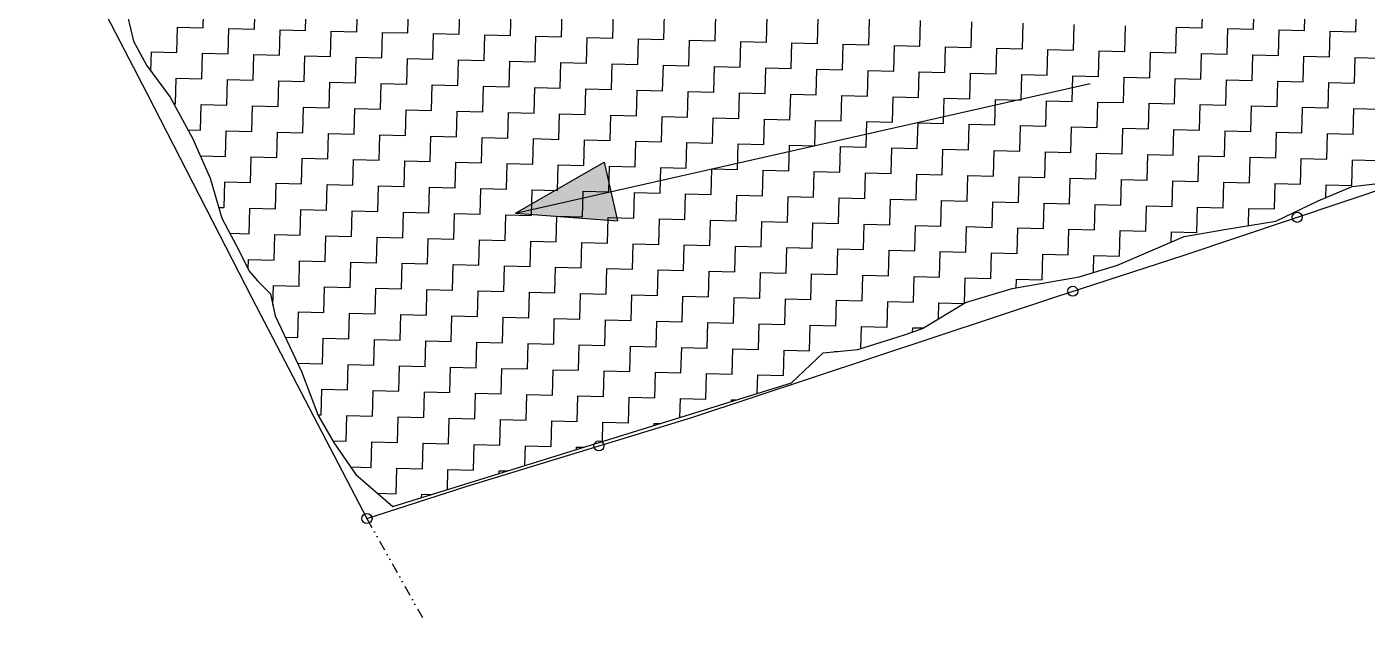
# Model space of a CAD drawing. Header units: metres. Extents: x 295068 to 298038, y 2018465 to 2021372.
# Drawn here: x 295411 to 296069, y 2018465 to 2018755 of the extents above; entities that cross this region are included whole.
import ezdxf

# ---------------------------------------------------------------- set-up
doc = ezdxf.new("R2010")
doc.units = ezdxf.units.M
doc.header["$MEASUREMENT"] = 0
doc.linetypes.add('DIVIDE', pattern=[1.25, 0.5, -0.25, 0, -0.25, 0, -0.25])
for name, color, linetype in [('POLY_HATCH', 12, 'Continuous'), ('V_BOUND_LINE', 7, 'Continuous'), ('V_DIVIDE_LINE', 7, 'DIVIDE')]:
    doc.layers.add(name, color=color, linetype=linetype)

msp = doc.modelspace()

# ---------------------------------------------------------------- hatches: boundary and pattern name
h = msp.add_hatch(color=256)
h.paths.add_polyline_path([(295697.32, 2018674.14), (295694.08, 2018688.47), (295650.48, 2018663.58)])
h.paths.add_polyline_path([(295650.48, 2018663.58), (295700.55, 2018659.81), (295697.32, 2018674.14)])

# ---------------------------------------------------------------- linework, layer by layer
for points in [[(295650.48, 2018663.58), (295932.64, 2018727.22)], [(295650.48, 2018663.58), (295694.08, 2018688.47)], [(295694.08, 2018688.47), (295700.55, 2018659.81)], [(295650.48, 2018663.58), (295700.55, 2018659.81)]]:
    msp.add_lwpolyline(points)
for centre in [(296034.19, 2018661.47), (295924.04, 2018625.15), (295691.45, 2018549.22), (295577.57, 2018513.58)]:
    msp.add_circle(centre, 2.48)
at = {"layer": 'POLY_HATCH', "linetype": 'Continuous'}
for p, q in [((295497.18, 2018754.57), (295497.5, 2018767.14)), ((295522.31, 2018753.92), (295522.64, 2018766.49)), ((295547.45, 2018753.27), (295547.77, 2018765.84)), ((295572.58, 2018752.62), (295572.91, 2018765.19)), ((295597.71, 2018751.98), (295598.04, 2018764.54)), ((295622.85, 2018751.33), (295623.17, 2018763.89)), ((295987.61, 2018754.5), (295987.93, 2018767.06)), ((296012.74, 2018753.85), (296013.06, 2018766.41)), ((296037.87, 2018753.2), (296038.2, 2018765.77)), ((296063.01, 2018752.55), (296063.33, 2018765.12)), ((295647.98, 2018750.68), (295648.31, 2018763.25)), ((295673.11, 2018750.03), (295673.44, 2018762.6)), ((295698.25, 2018749.38), (295698.57, 2018761.95)), ((295723.38, 2018748.73), (295723.71, 2018761.3)), ((295748.51, 2018748.09), (295748.84, 2018760.65)), ((295773.65, 2018747.44), (295773.97, 2018760)), ((295798.78, 2018746.79), (295799.11, 2018759.36)), ((295823.92, 2018746.14), (295824.24, 2018758.71)), ((295849.05, 2018745.49), (295849.37, 2018758.06)), ((295874.18, 2018744.85), (295874.51, 2018757.41)), ((295484.29, 2018742.33), (295484.61, 2018754.89)), ((295484.61, 2018754.89), (295497.18, 2018754.57)), ((295509.42, 2018741.68), (295509.75, 2018754.24)), ((295509.75, 2018754.24), (295522.31, 2018753.92)), ((295534.56, 2018741.03), (295534.88, 2018753.6)), ((295534.88, 2018753.6), (295547.45, 2018753.27)), ((295559.69, 2018740.38), (295560.01, 2018752.95)), ((295560.01, 2018752.95), (295572.58, 2018752.62)), ((295584.82, 2018739.73), (295585.15, 2018752.3)), ((295585.15, 2018752.3), (295597.71, 2018751.98)), ((295609.96, 2018739.08), (295610.28, 2018751.65)), ((295610.28, 2018751.65), (295622.85, 2018751.33)), ((295635.09, 2018738.44), (295635.41, 2018751)), ((295635.41, 2018751), (295647.98, 2018750.68)), ((295660.22, 2018737.79), (295660.55, 2018750.36)), ((295660.55, 2018750.36), (295673.11, 2018750.03)), ((295899.32, 2018744.2), (295899.64, 2018756.76)), ((295924.45, 2018743.55), (295924.77, 2018756.12)), ((295949.58, 2018742.9), (295949.91, 2018755.47)), ((295974.72, 2018742.25), (295975.04, 2018754.82)), ((295975.04, 2018754.82), (295987.61, 2018754.5)), ((295999.85, 2018741.6), (296000.17, 2018754.17)), ((296000.17, 2018754.17), (296012.74, 2018753.85)), ((296024.98, 2018740.96), (296025.31, 2018753.52)), ((296025.31, 2018753.52), (296037.87, 2018753.2)), ((296050.12, 2018740.31), (296050.44, 2018752.87)), ((296050.44, 2018752.87), (296063.01, 2018752.55)), ((295685.36, 2018737.14), (295685.68, 2018749.71)), ((295685.68, 2018749.71), (295698.25, 2018749.38)), ((295710.49, 2018736.49), (295710.81, 2018749.06)), ((295710.81, 2018749.06), (295723.38, 2018748.73)), ((295735.62, 2018735.84), (295735.95, 2018748.41)), ((295735.95, 2018748.41), (295748.51, 2018748.09)), ((295760.76, 2018735.2), (295761.08, 2018747.76)), ((295761.08, 2018747.76), (295773.65, 2018747.44)), ((295785.89, 2018734.55), (295786.22, 2018747.11)), ((295786.22, 2018747.11), (295798.78, 2018746.79)), ((295811.02, 2018733.9), (295811.35, 2018746.47)), ((295811.35, 2018746.47), (295823.92, 2018746.14)), ((295836.16, 2018733.25), (295836.48, 2018745.82)), ((295836.48, 2018745.82), (295849.05, 2018745.49)), ((295861.29, 2018732.6), (295861.62, 2018745.17)), ((295861.62, 2018745.17), (295874.18, 2018744.85)), ((295886.42, 2018731.95), (295886.75, 2018744.52)), ((295886.75, 2018744.52), (295899.32, 2018744.2)), ((295911.56, 2018731.31), (295911.88, 2018743.87)), ((295911.88, 2018743.87), (295924.45, 2018743.55)), ((295471.48, 2018733.22), (295471.72, 2018742.65)), ((295471.72, 2018742.65), (295484.29, 2018742.33)), ((295496.53, 2018729.43), (295496.86, 2018742)), ((295496.86, 2018742), (295509.42, 2018741.68)), ((295521.67, 2018728.79), (295521.99, 2018741.35)), ((295521.99, 2018741.35), (295534.56, 2018741.03)), ((295546.8, 2018728.14), (295547.12, 2018740.71)), ((295547.12, 2018740.71), (295559.69, 2018740.38)), ((295571.93, 2018727.49), (295572.26, 2018740.06)), ((295572.26, 2018740.06), (295584.82, 2018739.73)), ((295597.07, 2018726.84), (295597.39, 2018739.41)), ((295597.39, 2018739.41), (295609.96, 2018739.08)), ((295622.2, 2018726.19), (295622.52, 2018738.76)), ((295622.52, 2018738.76), (295635.09, 2018738.44)), ((295647.33, 2018725.55), (295647.66, 2018738.11)), ((295647.66, 2018738.11), (295660.22, 2018737.79)), ((295672.47, 2018724.9), (295672.79, 2018737.46)), ((295672.79, 2018737.46), (295685.36, 2018737.14)), ((295936.69, 2018730.66), (295937.02, 2018743.22)), ((295937.02, 2018743.22), (295949.58, 2018742.9)), ((295961.82, 2018730.01), (295962.15, 2018742.58)), ((295962.15, 2018742.58), (295974.72, 2018742.25)), ((295986.96, 2018729.36), (295987.28, 2018741.93)), ((295987.28, 2018741.93), (295999.85, 2018741.6)), ((296012.09, 2018728.71), (296012.42, 2018741.28)), ((296012.42, 2018741.28), (296024.98, 2018740.96)), ((296037.23, 2018728.07), (296037.55, 2018740.63)), ((296037.55, 2018740.63), (296050.12, 2018740.31)), ((296062.36, 2018727.42), (296062.68, 2018739.98)), ((296062.68, 2018739.98), (296075.25, 2018739.66)), ((295697.6, 2018724.25), (295697.92, 2018736.82)), ((295697.92, 2018736.82), (295710.49, 2018736.49)), ((295722.73, 2018723.6), (295723.06, 2018736.17)), ((295723.06, 2018736.17), (295735.62, 2018735.84)), ((295747.87, 2018722.95), (295748.19, 2018735.52)), ((295748.19, 2018735.52), (295760.76, 2018735.2)), ((295773, 2018722.3), (295773.32, 2018734.87)), ((295773.32, 2018734.87), (295785.89, 2018734.55)), ((295798.13, 2018721.66), (295798.46, 2018734.22)), ((295798.46, 2018734.22), (295811.02, 2018733.9)), ((295823.27, 2018721.01), (295823.59, 2018733.58)), ((295823.59, 2018733.58), (295836.16, 2018733.25)), ((295848.4, 2018720.36), (295848.72, 2018732.93)), ((295848.72, 2018732.93), (295861.29, 2018732.6)), ((295873.53, 2018719.71), (295873.86, 2018732.28)), ((295873.86, 2018732.28), (295886.42, 2018731.95)), ((295898.67, 2018719.06), (295898.99, 2018731.63)), ((295898.99, 2018731.63), (295911.56, 2018731.31)), ((295923.8, 2018718.42), (295924.12, 2018730.98)), ((295924.12, 2018730.98), (295936.69, 2018730.66)), ((295483.64, 2018717.19), (295483.97, 2018729.76)), ((295483.97, 2018729.76), (295496.53, 2018729.43)), ((295508.78, 2018716.54), (295509.1, 2018729.11)), ((295509.1, 2018729.11), (295521.67, 2018728.79)), ((295533.91, 2018715.9), (295534.23, 2018728.46)), ((295534.23, 2018728.46), (295546.8, 2018728.14)), ((295559.04, 2018715.25), (295559.37, 2018727.81)), ((295559.37, 2018727.81), (295571.93, 2018727.49)), ((295584.18, 2018714.6), (295584.5, 2018727.17)), ((295584.5, 2018727.17), (295597.07, 2018726.84)), ((295609.31, 2018713.95), (295609.63, 2018726.52)), ((295609.63, 2018726.52), (295622.2, 2018726.19)), ((295634.44, 2018713.3), (295634.77, 2018725.87)), ((295634.77, 2018725.87), (295647.33, 2018725.55)), ((295659.58, 2018712.65), (295659.9, 2018725.22)), ((295659.9, 2018725.22), (295672.47, 2018724.9)), ((295684.71, 2018712.01), (295685.03, 2018724.57)), ((295685.03, 2018724.57), (295697.6, 2018724.25)), ((295709.84, 2018711.36), (295710.17, 2018723.93)), ((295710.17, 2018723.93), (295722.73, 2018723.6)), ((295948.93, 2018717.77), (295949.26, 2018730.33)), ((295949.26, 2018730.33), (295961.82, 2018730.01)), ((295974.07, 2018717.12), (295974.39, 2018729.69)), ((295974.39, 2018729.69), (295986.96, 2018729.36)), ((295999.2, 2018716.47), (295999.53, 2018729.04)), ((295999.53, 2018729.04), (296012.09, 2018728.71)), ((296024.33, 2018715.82), (296024.66, 2018728.39)), ((296024.66, 2018728.39), (296037.23, 2018728.07)), ((296049.47, 2018715.17), (296049.79, 2018727.74)), ((296049.79, 2018727.74), (296062.36, 2018727.42)), ((295734.98, 2018710.71), (295735.3, 2018723.28)), ((295735.3, 2018723.28), (295747.87, 2018722.95)), ((295760.11, 2018710.06), (295760.43, 2018722.63)), ((295760.43, 2018722.63), (295773, 2018722.3)), ((295785.24, 2018709.41), (295785.57, 2018721.98)), ((295785.57, 2018721.98), (295798.13, 2018721.66)), ((295810.38, 2018708.77), (295810.7, 2018721.33)), ((295810.7, 2018721.33), (295823.27, 2018721.01)), ((295835.51, 2018708.12), (295835.83, 2018720.68)), ((295835.83, 2018720.68), (295848.4, 2018720.36)), ((295860.64, 2018707.47), (295860.97, 2018720.04)), ((295860.97, 2018720.04), (295873.53, 2018719.71)), ((295885.78, 2018706.82), (295886.1, 2018719.39)), ((295886.1, 2018719.39), (295898.67, 2018719.06)), ((295910.91, 2018706.17), (295911.23, 2018718.74)), ((295911.23, 2018718.74), (295923.8, 2018718.42)), ((295936.04, 2018705.52), (295936.37, 2018718.09)), ((295936.37, 2018718.09), (295948.93, 2018717.77)), ((295961.18, 2018704.88), (295961.5, 2018717.44)), ((295961.5, 2018717.44), (295974.07, 2018717.12)), ((295482.73, 2018717.22), (295483.64, 2018717.19)), ((295495.88, 2018704.3), (295496.21, 2018716.87)), ((295496.21, 2018716.87), (295508.78, 2018716.54)), ((295521.02, 2018703.65), (295521.34, 2018716.22)), ((295521.34, 2018716.22), (295533.91, 2018715.9)), ((295546.15, 2018703.01), (295546.48, 2018715.57)), ((295546.48, 2018715.57), (295559.04, 2018715.25)), ((295571.28, 2018702.36), (295571.61, 2018714.92)), ((295571.61, 2018714.92), (295584.18, 2018714.6)), ((295596.42, 2018701.71), (295596.74, 2018714.28)), ((295596.74, 2018714.28), (295609.31, 2018713.95)), ((295621.55, 2018701.06), (295621.88, 2018713.63)), ((295621.88, 2018713.63), (295634.44, 2018713.3)), ((295646.68, 2018700.41), (295647.01, 2018712.98)), ((295647.01, 2018712.98), (295659.58, 2018712.65)), ((295671.82, 2018699.76), (295672.14, 2018712.33)), ((295672.14, 2018712.33), (295684.71, 2018712.01)), ((295696.95, 2018699.12), (295697.28, 2018711.68)), ((295697.28, 2018711.68), (295709.84, 2018711.36)), ((295722.09, 2018698.47), (295722.41, 2018711.03)), ((295722.41, 2018711.03), (295734.98, 2018710.71)), ((295986.31, 2018704.23), (295986.63, 2018716.8)), ((295986.63, 2018716.8), (295999.2, 2018716.47)), ((296011.44, 2018703.58), (296011.77, 2018716.15)), ((296011.77, 2018716.15), (296024.33, 2018715.82)), ((296036.58, 2018702.93), (296036.9, 2018715.5)), ((296036.9, 2018715.5), (296049.47, 2018715.17)), ((296061.71, 2018702.28), (296062.03, 2018714.85)), ((296062.03, 2018714.85), (296074.6, 2018714.53)), ((295489.74, 2018704.46), (295495.88, 2018704.3)), ((295747.22, 2018697.82), (295747.54, 2018710.39)), ((295747.54, 2018710.39), (295760.11, 2018710.06)), ((295772.35, 2018697.17), (295772.68, 2018709.74)), ((295772.68, 2018709.74), (295785.24, 2018709.41)), ((295797.49, 2018696.52), (295797.81, 2018709.09)), ((295797.81, 2018709.09), (295810.38, 2018708.77)), ((295822.62, 2018695.87), (295822.94, 2018708.44)), ((295822.94, 2018708.44), (295835.51, 2018708.12)), ((295847.75, 2018695.23), (295848.08, 2018707.79)), ((295848.08, 2018707.79), (295860.64, 2018707.47)), ((295872.89, 2018694.58), (295873.21, 2018707.15)), ((295873.21, 2018707.15), (295885.78, 2018706.82)), ((295898.02, 2018693.93), (295898.34, 2018706.5)), ((295898.34, 2018706.5), (295910.91, 2018706.17)), ((295923.15, 2018693.28), (295923.48, 2018705.85)), ((295923.48, 2018705.85), (295936.04, 2018705.52)), ((295948.29, 2018692.63), (295948.61, 2018705.2)), ((295948.61, 2018705.2), (295961.18, 2018704.88)), ((295973.42, 2018691.99), (295973.74, 2018704.55)), ((295973.74, 2018704.55), (295986.31, 2018704.23)), ((295508.13, 2018691.41), (295508.45, 2018703.98)), ((295508.45, 2018703.98), (295521.02, 2018703.65)), ((295533.26, 2018690.76), (295533.58, 2018703.33)), ((295533.58, 2018703.33), (295546.15, 2018703.01)), ((295558.39, 2018690.11), (295558.72, 2018702.68)), ((295558.72, 2018702.68), (295571.28, 2018702.36)), ((295583.53, 2018689.47), (295583.85, 2018702.03)), ((295583.85, 2018702.03), (295596.42, 2018701.71)), ((295608.66, 2018688.82), (295608.98, 2018701.38)), ((295608.98, 2018701.38), (295621.55, 2018701.06)), ((295633.79, 2018688.17), (295634.12, 2018700.74)), ((295634.12, 2018700.74), (295646.68, 2018700.41)), ((295658.93, 2018687.52), (295659.25, 2018700.09)), ((295659.25, 2018700.09), (295671.82, 2018699.76)), ((295684.06, 2018686.87), (295684.38, 2018699.44)), ((295684.38, 2018699.44), (295696.95, 2018699.12)), ((295709.19, 2018686.23), (295709.52, 2018698.79)), ((295709.52, 2018698.79), (295722.09, 2018698.47)), ((295734.33, 2018685.58), (295734.65, 2018698.14)), ((295734.65, 2018698.14), (295747.22, 2018697.82)), ((295998.55, 2018691.34), (295998.88, 2018703.9)), ((295998.88, 2018703.9), (296011.44, 2018703.58)), ((296023.69, 2018690.69), (296024.01, 2018703.26)), ((296024.01, 2018703.26), (296036.58, 2018702.93)), ((296048.82, 2018690.04), (296049.14, 2018702.61)), ((296049.14, 2018702.61), (296061.71, 2018702.28)), ((295495.77, 2018691.73), (295508.13, 2018691.41)), ((295520.37, 2018678.52), (295520.69, 2018691.09)), ((295520.69, 2018691.09), (295533.26, 2018690.76)), ((295759.46, 2018684.93), (295759.79, 2018697.5)), ((295759.79, 2018697.5), (295772.35, 2018697.17)), ((295784.59, 2018684.28), (295784.92, 2018696.85)), ((295784.92, 2018696.85), (295797.49, 2018696.52)), ((295809.73, 2018683.63), (295810.05, 2018696.2)), ((295810.05, 2018696.2), (295822.62, 2018695.87)), ((295834.86, 2018682.98), (295835.19, 2018695.55)), ((295835.19, 2018695.55), (295847.75, 2018695.23)), ((295859.99, 2018682.34), (295860.32, 2018694.9)), ((295860.32, 2018694.9), (295872.89, 2018694.58)), ((295885.13, 2018681.69), (295885.45, 2018694.25)), ((295885.45, 2018694.25), (295898.02, 2018693.93)), ((295910.26, 2018681.04), (295910.59, 2018693.61)), ((295910.59, 2018693.61), (295923.15, 2018693.28)), ((295935.4, 2018680.39), (295935.72, 2018692.96)), ((295935.72, 2018692.96), (295948.29, 2018692.63)), ((295960.53, 2018679.74), (295960.85, 2018692.31)), ((295960.85, 2018692.31), (295973.42, 2018691.99)), ((295985.66, 2018679.09), (295985.99, 2018691.66)), ((295985.99, 2018691.66), (295998.55, 2018691.34)), ((296010.8, 2018678.45), (296011.12, 2018691.01)), ((296011.12, 2018691.01), (296023.69, 2018690.69)), ((295545.5, 2018677.87), (295545.83, 2018690.44)), ((295545.83, 2018690.44), (295558.39, 2018690.11)), ((295570.64, 2018677.22), (295570.96, 2018689.79)), ((295570.96, 2018689.79), (295583.53, 2018689.47)), ((295595.77, 2018676.58), (295596.09, 2018689.14)), ((295596.09, 2018689.14), (295608.66, 2018688.82)), ((295620.9, 2018675.93), (295621.23, 2018688.49)), ((295621.23, 2018688.49), (295633.79, 2018688.17)), ((295646.04, 2018675.28), (295646.36, 2018687.85)), ((295646.36, 2018687.85), (295658.93, 2018687.52)), ((295671.17, 2018674.63), (295671.49, 2018687.2)), ((295671.49, 2018687.2), (295684.06, 2018686.87)), ((295696.3, 2018673.98), (295696.63, 2018686.55)), ((295696.63, 2018686.55), (295709.19, 2018686.23)), ((295721.44, 2018673.33), (295721.76, 2018685.9)), ((295721.76, 2018685.9), (295734.33, 2018685.58)), ((295746.57, 2018672.69), (295746.89, 2018685.25)), ((295746.89, 2018685.25), (295759.46, 2018684.93)), ((295771.7, 2018672.04), (295772.03, 2018684.6)), ((295772.03, 2018684.6), (295784.59, 2018684.28)), ((296035.93, 2018677.8), (296036.25, 2018690.37)), ((296036.25, 2018690.37), (296048.82, 2018690.04)), ((296061.06, 2018677.15), (296061.39, 2018689.72)), ((296061.39, 2018689.72), (296073.95, 2018689.39)), ((295507.48, 2018666.28), (295507.8, 2018678.84)), ((295507.8, 2018678.84), (295520.37, 2018678.52)), ((295532.61, 2018665.63), (295532.94, 2018678.2)), ((295532.94, 2018678.2), (295545.5, 2018677.87)), ((295796.84, 2018671.39), (295797.16, 2018683.96)), ((295797.16, 2018683.96), (295809.73, 2018683.63)), ((295821.97, 2018670.74), (295822.29, 2018683.31)), ((295822.29, 2018683.31), (295834.86, 2018682.98)), ((295847.1, 2018670.09), (295847.43, 2018682.66)), ((295847.43, 2018682.66), (295859.99, 2018682.34)), ((295872.24, 2018669.45), (295872.56, 2018682.01)), ((295872.56, 2018682.01), (295885.13, 2018681.69)), ((295897.37, 2018668.8), (295897.69, 2018681.36)), ((295897.69, 2018681.36), (295910.26, 2018681.04)), ((295922.5, 2018668.15), (295922.83, 2018680.72)), ((295922.83, 2018680.72), (295935.4, 2018680.39)), ((295947.64, 2018667.5), (295947.96, 2018680.07)), ((295947.96, 2018680.07), (295960.53, 2018679.74)), ((295972.77, 2018666.85), (295973.1, 2018679.42)), ((295973.1, 2018679.42), (295985.66, 2018679.09)), ((295997.9, 2018666.2), (295998.23, 2018678.77)), ((295998.23, 2018678.77), (296010.8, 2018678.45)), ((296023.04, 2018665.56), (296023.36, 2018678.12)), ((296023.36, 2018678.12), (296035.93, 2018677.8)), ((295557.75, 2018664.98), (295558.07, 2018677.55)), ((295558.07, 2018677.55), (295570.64, 2018677.22)), ((295582.88, 2018664.33), (295583.2, 2018676.9)), ((295583.2, 2018676.9), (295595.77, 2018676.58)), ((295608.01, 2018663.68), (295608.34, 2018676.25)), ((295608.34, 2018676.25), (295620.9, 2018675.93)), ((295633.15, 2018663.04), (295633.47, 2018675.6)), ((295633.47, 2018675.6), (295646.04, 2018675.28)), ((295658.28, 2018662.39), (295658.6, 2018674.95)), ((295658.6, 2018674.95), (295671.17, 2018674.63)), ((295683.41, 2018661.74), (295683.74, 2018674.31)), ((295683.74, 2018674.31), (295696.3, 2018673.98)), ((295708.55, 2018661.09), (295708.87, 2018673.66)), ((295708.87, 2018673.66), (295721.44, 2018673.33)), ((295733.68, 2018660.44), (295734, 2018673.01)), ((295734, 2018673.01), (295746.57, 2018672.69)), ((295758.81, 2018659.8), (295759.14, 2018672.36)), ((295759.14, 2018672.36), (295771.7, 2018672.04)), ((295783.95, 2018659.15), (295784.27, 2018671.71)), ((295784.27, 2018671.71), (295796.84, 2018671.39)), ((296048.33, 2018671.24), (296048.5, 2018677.47)), ((296048.5, 2018677.47), (296061.06, 2018677.15)), ((295504.78, 2018666.35), (295507.48, 2018666.28)), ((295519.72, 2018653.39), (295520.05, 2018665.95)), ((295520.05, 2018665.95), (295532.61, 2018665.63)), ((295544.85, 2018652.74), (295545.18, 2018665.31)), ((295545.18, 2018665.31), (295557.75, 2018664.98)), ((295809.08, 2018658.5), (295809.4, 2018671.07)), ((295809.4, 2018671.07), (295821.97, 2018670.74)), ((295834.21, 2018657.85), (295834.54, 2018670.42)), ((295834.54, 2018670.42), (295847.1, 2018670.09)), ((295859.35, 2018657.2), (295859.67, 2018669.77)), ((295859.67, 2018669.77), (295872.24, 2018669.45)), ((295884.48, 2018656.55), (295884.8, 2018669.12)), ((295884.8, 2018669.12), (295897.37, 2018668.8)), ((295909.61, 2018655.91), (295909.94, 2018668.47)), ((295909.94, 2018668.47), (295922.5, 2018668.15)), ((295934.75, 2018655.26), (295935.07, 2018667.82)), ((295935.07, 2018667.82), (295947.64, 2018667.5)), ((295959.88, 2018654.61), (295960.2, 2018667.18)), ((295960.2, 2018667.18), (295972.77, 2018666.85)), ((295985.01, 2018653.96), (295985.34, 2018666.53)), ((295985.34, 2018666.53), (295997.9, 2018666.2)), ((296010.25, 2018657.45), (296010.47, 2018665.88)), ((296010.47, 2018665.88), (296023.04, 2018665.56)), ((295569.99, 2018652.09), (295570.31, 2018664.66)), ((295570.31, 2018664.66), (295582.88, 2018664.33)), ((295595.12, 2018651.44), (295595.45, 2018664.01)), ((295595.45, 2018664.01), (295608.01, 2018663.68)), ((295620.26, 2018650.79), (295620.58, 2018663.36)), ((295620.58, 2018663.36), (295633.15, 2018663.04)), ((295645.39, 2018650.15), (295645.71, 2018662.71)), ((295645.71, 2018662.71), (295658.28, 2018662.39)), ((295670.52, 2018649.5), (295670.85, 2018662.06)), ((295670.85, 2018662.06), (295683.41, 2018661.74)), ((295695.66, 2018648.85), (295695.98, 2018661.42)), ((295695.98, 2018661.42), (295708.55, 2018661.09)), ((295720.79, 2018648.2), (295721.11, 2018660.77)), ((295721.11, 2018660.77), (295733.68, 2018660.44)), ((295745.92, 2018647.55), (295746.25, 2018660.12)), ((295746.25, 2018660.12), (295758.81, 2018659.8)), ((295771.06, 2018646.9), (295771.38, 2018659.47)), ((295771.38, 2018659.47), (295783.95, 2018659.15)), ((295796.19, 2018646.26), (295796.51, 2018658.82)), ((295796.51, 2018658.82), (295809.08, 2018658.5)), ((295821.32, 2018645.61), (295821.65, 2018658.17)), ((295821.65, 2018658.17), (295834.21, 2018657.85)), ((295510.25, 2018653.63), (295519.72, 2018653.39)), ((295531.96, 2018640.5), (295532.29, 2018653.06)), ((295532.29, 2018653.06), (295544.85, 2018652.74)), ((295557.1, 2018639.85), (295557.42, 2018652.41)), ((295557.42, 2018652.41), (295569.99, 2018652.09)), ((295582.23, 2018639.2), (295582.55, 2018651.77)), ((295582.55, 2018651.77), (295595.12, 2018651.44)), ((295846.46, 2018644.96), (295846.78, 2018657.53)), ((295846.78, 2018657.53), (295859.35, 2018657.2)), ((295871.59, 2018644.31), (295871.91, 2018656.88)), ((295871.91, 2018656.88), (295884.48, 2018656.55)), ((295896.72, 2018643.66), (295897.05, 2018656.23)), ((295897.05, 2018656.23), (295909.61, 2018655.91)), ((295921.86, 2018643.02), (295922.18, 2018655.58)), ((295922.18, 2018655.58), (295934.75, 2018655.26)), ((295946.99, 2018642.37), (295947.31, 2018654.93)), ((295947.31, 2018654.93), (295959.88, 2018654.61)), ((295972.32, 2018649.34), (295972.45, 2018654.29)), ((295972.45, 2018654.29), (295985.01, 2018653.96)), ((295607.36, 2018638.55), (295607.69, 2018651.12)), ((295607.69, 2018651.12), (295620.26, 2018650.79)), ((295632.5, 2018637.9), (295632.82, 2018650.47)), ((295632.82, 2018650.47), (295645.39, 2018650.15)), ((295657.63, 2018637.25), (295657.96, 2018649.82)), ((295657.96, 2018649.82), (295670.52, 2018649.5)), ((295682.76, 2018636.61), (295683.09, 2018649.17)), ((295683.09, 2018649.17), (295695.66, 2018648.85)), ((295707.9, 2018635.96), (295708.22, 2018648.53)), ((295708.22, 2018648.53), (295720.79, 2018648.2)), ((295733.03, 2018635.31), (295733.36, 2018647.88)), ((295733.36, 2018647.88), (295745.92, 2018647.55)), ((295758.16, 2018634.66), (295758.49, 2018647.23)), ((295758.49, 2018647.23), (295771.06, 2018646.9)), ((295783.3, 2018634.01), (295783.62, 2018646.58)), ((295783.62, 2018646.58), (295796.19, 2018646.26)), ((295808.43, 2018633.37), (295808.76, 2018645.93)), ((295808.76, 2018645.93), (295821.32, 2018645.61)), ((295833.57, 2018632.72), (295833.89, 2018645.28)), ((295833.89, 2018645.28), (295846.46, 2018644.96)), ((295519.27, 2018635.96), (295519.4, 2018640.82)), ((295519.4, 2018640.82), (295531.96, 2018640.5)), ((295544.21, 2018627.6), (295544.53, 2018640.17)), ((295544.53, 2018640.17), (295557.1, 2018639.85)), ((295569.34, 2018626.96), (295569.66, 2018639.52)), ((295569.66, 2018639.52), (295582.23, 2018639.2)), ((295594.47, 2018626.31), (295594.8, 2018638.88)), ((295594.8, 2018638.88), (295607.36, 2018638.55)), ((295858.7, 2018632.07), (295859.02, 2018644.64)), ((295859.02, 2018644.64), (295871.59, 2018644.31)), ((295883.83, 2018631.42), (295884.16, 2018643.99)), ((295884.16, 2018643.99), (295896.72, 2018643.66)), ((295908.97, 2018630.77), (295909.29, 2018643.34)), ((295909.29, 2018643.34), (295921.86, 2018643.02)), ((295934.21, 2018634.42), (295934.42, 2018642.69)), ((295934.42, 2018642.69), (295946.99, 2018642.37)), ((295619.61, 2018625.66), (295619.93, 2018638.23)), ((295619.93, 2018638.23), (295632.5, 2018637.9)), ((295644.74, 2018625.01), (295645.06, 2018637.58)), ((295645.06, 2018637.58), (295657.63, 2018637.25)), ((295669.87, 2018624.36), (295670.2, 2018636.93)), ((295670.2, 2018636.93), (295682.76, 2018636.61)), ((295695.01, 2018623.72), (295695.33, 2018636.28)), ((295695.33, 2018636.28), (295707.9, 2018635.96)), ((295720.14, 2018623.07), (295720.46, 2018635.63)), ((295720.46, 2018635.63), (295733.03, 2018635.31)), ((295745.27, 2018622.42), (295745.6, 2018634.99)), ((295745.6, 2018634.99), (295758.16, 2018634.66)), ((295770.41, 2018621.77), (295770.73, 2018634.34)), ((295770.73, 2018634.34), (295783.3, 2018634.01)), ((295795.54, 2018621.12), (295795.86, 2018633.69)), ((295795.86, 2018633.69), (295808.43, 2018633.37)), ((295820.67, 2018620.47), (295821, 2018633.04)), ((295821, 2018633.04), (295833.57, 2018632.72)), ((295845.81, 2018619.83), (295846.13, 2018632.39)), ((295846.13, 2018632.39), (295858.7, 2018632.07)), ((295531.39, 2018618.3), (295531.64, 2018627.93)), ((295531.64, 2018627.93), (295544.21, 2018627.6)), ((295556.45, 2018614.71), (295556.77, 2018627.28)), ((295556.77, 2018627.28), (295569.34, 2018626.96)), ((295581.58, 2018614.07), (295581.91, 2018626.63)), ((295581.91, 2018626.63), (295594.47, 2018626.31)), ((295606.72, 2018613.42), (295607.04, 2018625.98)), ((295607.04, 2018625.98), (295619.61, 2018625.66)), ((295631.85, 2018612.77), (295632.17, 2018625.34)), ((295632.17, 2018625.34), (295644.74, 2018625.01)), ((295870.95, 2018619.4), (295871.27, 2018631.75)), ((295871.27, 2018631.75), (295883.83, 2018631.42)), ((295896.29, 2018626.86), (295896.4, 2018631.1)), ((295896.4, 2018631.1), (295908.97, 2018630.77)), ((295656.98, 2018612.12), (295657.31, 2018624.69)), ((295657.31, 2018624.69), (295669.87, 2018624.36)), ((295682.12, 2018611.47), (295682.44, 2018624.04)), ((295682.44, 2018624.04), (295695.01, 2018623.72)), ((295707.25, 2018610.82), (295707.57, 2018623.39)), ((295707.57, 2018623.39), (295720.14, 2018623.07)), ((295732.38, 2018610.18), (295732.71, 2018622.74)), ((295732.71, 2018622.74), (295745.27, 2018622.42)), ((295757.52, 2018609.53), (295757.84, 2018622.1)), ((295757.84, 2018622.1), (295770.41, 2018621.77)), ((295782.65, 2018608.88), (295782.97, 2018621.45)), ((295782.97, 2018621.45), (295795.54, 2018621.12)), ((295807.78, 2018608.23), (295808.11, 2018620.8)), ((295808.11, 2018620.8), (295820.67, 2018620.47)), ((295832.92, 2018607.58), (295833.24, 2018620.15)), ((295833.24, 2018620.15), (295845.81, 2018619.83)), ((295858.17, 2018611.69), (295858.37, 2018619.5)), ((295858.37, 2018619.5), (295870.59, 2018619.19)), ((295543.56, 2018602.47), (295543.88, 2018615.04)), ((295543.88, 2018615.04), (295556.45, 2018614.71)), ((295568.69, 2018601.82), (295569.02, 2018614.39)), ((295569.02, 2018614.39), (295581.58, 2018614.07)), ((295593.83, 2018601.18), (295594.15, 2018613.74)), ((295594.15, 2018613.74), (295606.72, 2018613.42)), ((295618.96, 2018600.53), (295619.28, 2018613.09)), ((295619.28, 2018613.09), (295631.85, 2018612.77)), ((295644.09, 2018599.88), (295644.42, 2018612.45)), ((295644.42, 2018612.45), (295656.98, 2018612.12)), ((295669.23, 2018599.23), (295669.55, 2018611.8)), ((295669.55, 2018611.8), (295682.12, 2018611.47)), ((295694.36, 2018598.58), (295694.68, 2018611.15)), ((295694.68, 2018611.15), (295707.25, 2018610.82)), ((295719.49, 2018597.93), (295719.82, 2018610.5)), ((295719.82, 2018610.5), (295732.38, 2018610.18)), ((295744.63, 2018597.29), (295744.95, 2018609.85)), ((295744.95, 2018609.85), (295757.52, 2018609.53)), ((295769.76, 2018596.64), (295770.08, 2018609.2)), ((295770.08, 2018609.2), (295782.65, 2018608.88)), ((295794.89, 2018595.99), (295795.22, 2018608.56)), ((295795.22, 2018608.56), (295807.78, 2018608.23)), ((295820.07, 2018597.05), (295820.35, 2018607.91)), ((295820.35, 2018607.91), (295832.92, 2018607.58)), ((295845.43, 2018605.22), (295845.48, 2018607.26)), ((295845.48, 2018607.26), (295850.62, 2018607.13)), ((295537.44, 2018602.63), (295543.56, 2018602.47)), ((295555.8, 2018589.58), (295556.13, 2018602.15)), ((295556.13, 2018602.15), (295568.69, 2018601.82)), ((295580.93, 2018588.93), (295581.26, 2018601.5)), ((295581.26, 2018601.5), (295593.83, 2018601.18)), ((295606.07, 2018588.28), (295606.39, 2018600.85)), ((295606.39, 2018600.85), (295618.96, 2018600.53)), ((295631.2, 2018587.64), (295631.53, 2018600.2)), ((295631.53, 2018600.2), (295644.09, 2018599.88)), ((295656.33, 2018586.99), (295656.66, 2018599.55)), ((295656.66, 2018599.55), (295669.23, 2018599.23)), ((295681.47, 2018586.34), (295681.79, 2018598.91)), ((295681.79, 2018598.91), (295694.36, 2018598.58)), ((295706.6, 2018585.69), (295706.93, 2018598.26)), ((295706.93, 2018598.26), (295719.49, 2018597.93)), ((295731.73, 2018585.04), (295732.06, 2018597.61)), ((295732.06, 2018597.61), (295744.63, 2018597.29)), ((295756.87, 2018584.4), (295757.19, 2018596.96)), ((295757.19, 2018596.96), (295769.76, 2018596.64)), ((295782, 2018583.75), (295782.33, 2018596.31)), ((295782.33, 2018596.31), (295794.89, 2018595.99)), ((295807.46, 2018595.67), (295808.8, 2018595.63)), ((295807.46, 2018595.5), (295807.46, 2018595.67)), ((295543.5, 2018589.9), (295555.8, 2018589.58)), ((295568.04, 2018576.69), (295568.37, 2018589.26)), ((295568.37, 2018589.26), (295580.93, 2018588.93)), ((295593.18, 2018576.04), (295593.5, 2018588.61)), ((295593.5, 2018588.61), (295606.07, 2018588.28)), ((295618.31, 2018575.39), (295618.63, 2018587.96)), ((295618.63, 2018587.96), (295631.2, 2018587.64)), ((295643.44, 2018574.75), (295643.77, 2018587.31)), ((295643.77, 2018587.31), (295656.33, 2018586.99)), ((295668.58, 2018574.1), (295668.9, 2018586.66)), ((295668.9, 2018586.66), (295681.47, 2018586.34)), ((295693.71, 2018573.45), (295694.03, 2018586.02)), ((295694.03, 2018586.02), (295706.6, 2018585.69)), ((295718.84, 2018572.8), (295719.17, 2018585.37)), ((295719.17, 2018585.37), (295731.73, 2018585.04)), ((295743.98, 2018572.15), (295744.3, 2018584.72)), ((295744.3, 2018584.72), (295756.87, 2018584.4)), ((295769.2, 2018575.04), (295769.44, 2018584.07)), ((295769.44, 2018584.07), (295782, 2018583.75)), ((295555.15, 2018564.45), (295555.48, 2018577.01)), ((295555.48, 2018577.01), (295568.04, 2018576.69)), ((295580.29, 2018563.8), (295580.61, 2018576.37)), ((295580.61, 2018576.37), (295593.18, 2018576.04)), ((295605.42, 2018563.15), (295605.74, 2018575.72)), ((295605.74, 2018575.72), (295618.31, 2018575.39)), ((295630.55, 2018562.5), (295630.88, 2018575.07)), ((295630.88, 2018575.07), (295643.44, 2018574.75)), ((295655.69, 2018561.85), (295656.01, 2018574.42)), ((295656.01, 2018574.42), (295668.58, 2018574.1)), ((295680.82, 2018561.21), (295681.14, 2018573.77)), ((295681.14, 2018573.77), (295693.71, 2018573.45)), ((295705.95, 2018560.56), (295706.28, 2018573.12)), ((295706.28, 2018573.12), (295718.84, 2018572.8)), ((295731.17, 2018563.21), (295731.41, 2018572.48)), ((295731.41, 2018572.48), (295743.98, 2018572.15)), ((295756.53, 2018571.09), (295756.54, 2018571.83)), ((295756.54, 2018571.83), (295758.71, 2018571.77)), ((295553.42, 2018564.49), (295555.15, 2018564.45)), ((295567.4, 2018551.56), (295567.72, 2018564.12)), ((295567.72, 2018564.12), (295580.29, 2018563.8)), ((295592.53, 2018550.91), (295592.85, 2018563.47)), ((295592.85, 2018563.47), (295605.42, 2018563.15)), ((295617.66, 2018550.26), (295617.99, 2018562.83)), ((295617.99, 2018562.83), (295630.55, 2018562.5)), ((295642.8, 2018549.61), (295643.12, 2018562.18)), ((295643.12, 2018562.18), (295655.69, 2018561.85)), ((295667.93, 2018548.96), (295668.25, 2018561.53)), ((295668.25, 2018561.53), (295680.82, 2018561.21)), ((295693.14, 2018551.38), (295693.39, 2018560.88)), ((295693.39, 2018560.88), (295705.95, 2018560.56)), ((295718.49, 2018559.26), (295718.52, 2018560.23)), ((295718.52, 2018560.23), (295721.38, 2018560.16)), ((295560.86, 2018551.72), (295567.4, 2018551.56)), ((295579.64, 2018538.67), (295579.96, 2018551.23)), ((295579.96, 2018551.23), (295592.53, 2018550.91)), ((295604.77, 2018538.02), (295605.1, 2018550.58)), ((295605.1, 2018550.58), (295617.66, 2018550.26)), ((295629.9, 2018537.37), (295630.23, 2018549.94)), ((295630.23, 2018549.94), (295642.8, 2018549.61)), ((295655.11, 2018539.55), (295655.36, 2018549.29)), ((295655.36, 2018549.29), (295667.93, 2018548.96)), ((295680.46, 2018547.43), (295680.5, 2018548.64)), ((295680.5, 2018548.64), (295684.05, 2018548.55)), ((295569.54, 2018538.93), (295579.64, 2018538.67)), ((295591.88, 2018525.77), (295592.2, 2018538.34)), ((295592.2, 2018538.34), (295604.77, 2018538.02)), ((295617.08, 2018527.71), (295617.34, 2018537.69)), ((295617.34, 2018537.69), (295629.9, 2018537.37)), ((295642.43, 2018535.6), (295642.47, 2018537.05)), ((295642.47, 2018537.05), (295646.72, 2018536.94)), ((295582.71, 2018526.01), (295591.88, 2018525.77)), ((295604.4, 2018523.77), (295604.45, 2018525.45)), ((295604.45, 2018525.45), (295609.39, 2018525.32))]:
    msp.add_line(p, q, dxfattribs=at)
at = {"layer": 'POLY_HATCH'}
for p, q in [((295459.97, 2018760.44), (295462.96, 2018747.93)), ((295462.96, 2018747.93), (295469.29, 2018736.16)), ((295469.29, 2018736.16), (295480.91, 2018720.53)), ((295480.91, 2018720.53), (295492, 2018700.35)), ((295492, 2018700.35), (295500.61, 2018680.65)), ((295500.61, 2018680.65), (295506.32, 2018661.03)), ((296061.29, 2018676.67), (296073.76, 2018678.01)), ((296044.52, 2018669.64), (296061.29, 2018676.67)), ((296023.7, 2018659.65), (296044.52, 2018669.64)), ((295506.32, 2018661.03), (295515.02, 2018644.64)), ((295999.56, 2018655.71), (296023.7, 2018659.65)), ((295946.03, 2018638.03), (295978.73, 2018652.1)), ((295978.73, 2018652.1), (295999.56, 2018655.71)), ((295515.02, 2018644.64), (295519.75, 2018634.99)), ((295519.75, 2018634.99), (295523.77, 2018630.33)), ((295894.33, 2018626.52), (295927.23, 2018632.3)), ((295927.23, 2018632.3), (295946.03, 2018638.03)), ((295523.77, 2018630.33), (295530.24, 2018623.94)), ((295871.35, 2018619.65), (295894.33, 2018626.52)), ((295530.24, 2018623.94), (295532.45, 2018613.11)), ((295850.29, 2018606.93), (295871.35, 2018619.65)), ((295532.45, 2018613.11), (295545.43, 2018585.84)), ((295841.51, 2018603.84), (295850.29, 2018606.93)), ((295818.52, 2018596.56), (295841.51, 2018603.84)), ((295785.94, 2018580.24), (295801.48, 2018594.93)), ((295801.48, 2018594.93), (295818.52, 2018596.56)), ((295545.43, 2018585.84), (295553.57, 2018564.08)), ((295590.35, 2018519.4), (295785.94, 2018580.24)), ((295553.57, 2018564.08), (295561.52, 2018550.62)), ((295561.52, 2018550.62), (295572.1, 2018535.2)), ((295572.1, 2018535.2), (295590.35, 2018519.4))]:
    msp.add_line(p, q, dxfattribs=at)
at = {"layer": 'V_BOUND_LINE', "ltscale": 10}
for p, q in [((295407.37, 2018841.83), (295469.74, 2018722.07)), ((295469.74, 2018722.07), (295521.12, 2018621.99)), ((295978.79, 2018642.91), (296146.87, 2018699.21)), ((295915.73, 2018622.46), (295978.79, 2018642.91)), ((295521.12, 2018621.99), (295577.57, 2018513.58)), ((295737.07, 2018563.12), (295915.73, 2018622.46)), ((295626.76, 2018529.51), (295737.07, 2018563.12)), ((295577.57, 2018513.58), (295626.76, 2018529.51))]:
    msp.add_line(p, q, dxfattribs=at)
at = {"layer": 'V_DIVIDE_LINE', "ltscale": 10}
msp.add_line((295577.57, 2018513.58), (295605.01, 2018464.62), dxfattribs=at)

doc.saveas('drawing.dxf')
